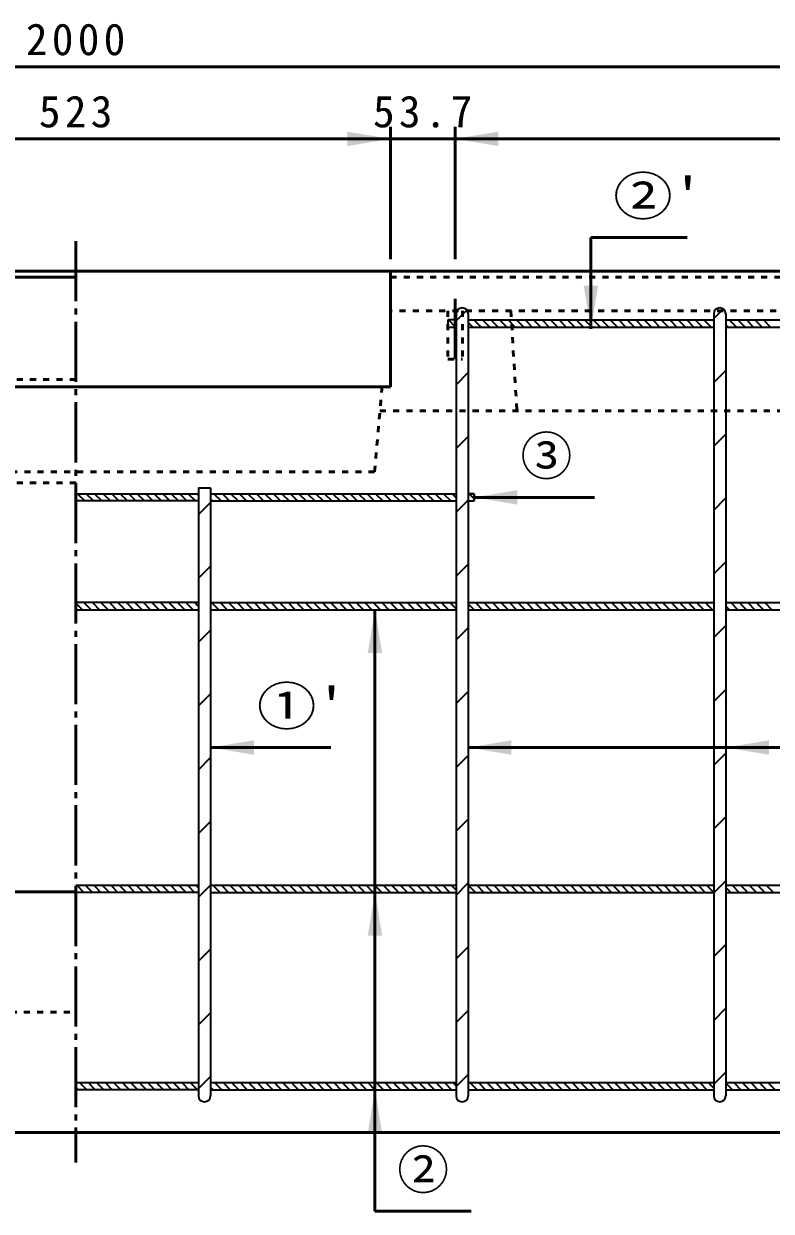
# Model space of a CAD drawing. Units: millimetres, scale not verified. Extents: x 100 to 4105, y 100 to 2870.
# Drawn here: x 2893 to 3514, y 823 to 1810 of the extents above; entities that cross this region are included whole.
import ezdxf
from ezdxf.enums import TextEntityAlignment as Align

# ---------------------------------------------------------------- set-up
doc = ezdxf.new("R2010")
doc.units = ezdxf.units.MM
doc.header["$LTSCALE"] = 5
doc.linetypes.add('USER1', pattern=[2.2, 1, -1.2])
doc.linetypes.add('USER2', pattern=[13.4, 10, -1.2, 1, -1.2])
doc.layers.add('V-nasSTD', color=7, linetype='Continuous', lineweight=50)
doc.styles.add('ＭＳ ゴシック', font='')
doc.styles.get('ＭＳ ゴシック').set_extended_font_data('MS Gothic')

msp = doc.modelspace()

# ---------------------------------------------------------------- hatches: boundary and pattern name
at = {"layer": 'V-nasSTD'}
for points in [[(3161.5, 1708.655), (3197.5, 1714.655), (3161.5, 1720.655)], [(3287.2, 1720.655), (3251.2, 1714.655), (3287.2, 1708.655)], [(3370, 1592.655), (3364, 1556.655), (3358, 1592.655)], [(3303, 1422.655), (3267, 1416.655), (3303, 1410.655)], [(3190.599, 1287.155), (3184.599, 1323.155), (3178.599, 1287.155)], [(3084, 1214.655), (3048, 1208.655), (3084, 1202.655)], [(3298, 1214.655), (3262, 1208.655), (3298, 1202.655)], [(3512, 1214.655), (3476, 1208.655), (3512, 1202.655)], [(3190.599, 1052.155), (3184.599, 1088.155), (3178.599, 1052.155)], [(3190.599, 888.155), (3184.599, 924.155), (3178.599, 888.155)]]:
    msp.add_hatch(color=256, dxfattribs=at).paths.add_polyline_path(points)

# ---------------------------------------------------------------- linework, layer by layer
for p, q in [((1936, 1774.655), (3936, 1774.655)), ((3197.5, 1614.655), (3197.5, 1724.655)), ((3251.2, 1614.655), (3251.2, 1724.655)), ((2674.5, 1714.655), (3197.5, 1714.655)), ((3197.5, 1714.655), (3251.2, 1714.655)), ((3251.2, 1714.655), (3882.3, 1714.655)), ((3364, 1632.655), (3364, 1556.655)), ((3364, 1632.655), (3444, 1632.655)), ((1936, 1604.655), (3936, 1604.655)), ((3197.5, 1604.655), (2674.5, 1604.655)), ((2674.5, 1599.655), (2936, 1599.655)), ((3197.5, 1604.655), (3197.5, 1508.655)), ((3197.5, 1508.655), (2674.5, 1508.655)), ((3267, 1416.655), (3367, 1416.655)), ((3184.599, 823.155), (3184.599, 1323.155)), ((3048, 1208.655), (3148, 1208.655)), ((4037, 1208.655), (3262, 1208.655)), ((2056, 1088.655), (2936, 1088.655)), ((1936, 888.655), (3936, 888.655)), ((3184.599, 823.155), (3264.599, 823.155))]:
    msp.add_line(p, q, dxfattribs=at)
at = {"layer": 'V-nasSTD', "linetype": 'USER2'}
for p, q in [((2936, 1629.655), (2936, 863.655)), ((3251.2, 1581.655), (3251.2, 1531.655))]:
    msp.add_line(p, q, dxfattribs=at)
at = {"layer": 'V-nasSTD', "linetype": 'USER1'}
for p, q in [((3197.5, 1599.655), (3936, 1599.655)), ((3936, 1571.655), (3197.5, 1571.655)), ((3245.2, 1571.655), (3245.2, 1531.655)), ((3257.2, 1571.655), (3257.2, 1531.655)), ((3297.5, 1571.655), (3302.5, 1488.655)), ((3245.2, 1531.655), (3257.2, 1531.655)), ((2936, 1514.655), (2680.5, 1514.655)), ((3190.5, 1508.655), (3184.313, 1437.935)), ((3188.75, 1488.655), (3936, 1488.655)), ((3184.313, 1437.935), (2687.687, 1437.935)), ((2936, 1428.655), (1936, 1428.655)), ((1936, 988.655), (2936, 988.655))]:
    msp.add_line(p, q, dxfattribs=at)
at = {"layer": 'V-nasSTD', "lineweight": 35}
for p, q in [((3252, 1563.346), (3260.917, 1572.263)), ((3466, 1565.214), (3473.966, 1573.18)), ((3252, 1564.155), (3245, 1564.155)), ((3245, 1564.155), (3245, 1558.155)), ((3245.632, 1564.155), (3251.632, 1558.155)), ((3252, 1569.155), (3252, 919.155)), ((3262, 1569.155), (3262, 919.155)), ((3262, 1564.155), (3466, 1564.155)), ((3262, 1564.155), (3298.404, 1564.155)), ((3262, 1561.929), (3265.774, 1558.155)), ((3266.845, 1564.155), (3272.845, 1558.155)), ((3273.917, 1564.155), (3279.917, 1558.155)), ((3280.988, 1564.155), (3286.988, 1558.155)), ((3288.059, 1564.155), (3294.059, 1558.155)), ((3295.13, 1564.155), (3301.13, 1558.155)), ((3302.201, 1564.155), (3308.201, 1558.155)), ((3309.272, 1564.155), (3315.272, 1558.155)), ((3316.343, 1564.155), (3322.343, 1558.155)), ((3323.414, 1564.155), (3329.414, 1558.155)), ((3330.485, 1564.155), (3336.485, 1558.155)), ((3337.556, 1564.155), (3343.556, 1558.155)), ((3344.627, 1564.155), (3350.627, 1558.155)), ((3351.698, 1564.155), (3357.698, 1558.155)), ((3358.769, 1564.155), (3364.769, 1558.155)), ((3365.84, 1564.155), (3371.84, 1558.155)), ((3372.912, 1564.155), (3378.912, 1558.155)), ((3379.983, 1564.155), (3385.983, 1558.155)), ((3387.054, 1564.155), (3393.054, 1558.155)), ((3394.125, 1564.155), (3400.125, 1558.155)), ((3401.196, 1564.155), (3407.196, 1558.155)), ((3408.267, 1564.155), (3414.267, 1558.155)), ((3415.338, 1564.155), (3421.338, 1558.155)), ((3422.409, 1564.155), (3428.409, 1558.155)), ((3429.48, 1564.155), (3435.48, 1558.155)), ((3436.551, 1564.155), (3442.551, 1558.155)), ((3443.622, 1564.155), (3449.622, 1558.155)), ((3450.693, 1564.155), (3456.693, 1558.155)), ((3457.764, 1564.155), (3463.764, 1558.155)), ((3464.835, 1564.155), (3466, 1562.99)), ((3466, 1569.155), (3466, 919.155)), ((3476, 1569.155), (3476, 919.155)), ((3476, 1564.155), (3680, 1564.155)), ((3476, 1560.061), (3477.906, 1558.155)), ((3478.978, 1564.155), (3484.978, 1558.155)), ((3486.049, 1564.155), (3492.049, 1558.155)), ((3493.12, 1564.155), (3499.12, 1558.155)), ((3500.191, 1564.155), (3506.191, 1558.155)), ((3507.262, 1564.155), (3513.262, 1558.155)), ((3245, 1558.155), (3252, 1558.155)), ((3262, 1558.155), (3466, 1558.155)), ((3476, 1558.155), (3680, 1558.155)), ((3252, 1510.313), (3262, 1520.313)), ((3466, 1512.181), (3476, 1522.181)), ((3252, 1457.28), (3262, 1467.28)), ((3466, 1459.148), (3476, 1469.148)), ((3038, 1424.655), (3038, 919.155)), ((3038, 1424.655), (3048, 1424.655)), ((3048, 1424.655), (3048, 919.155)), ((2936, 1419.655), (3038, 1419.655)), ((3038, 1413.655), (2936, 1413.655)), ((2937.584, 1419.655), (2943.584, 1413.655)), ((2944.655, 1419.655), (2950.655, 1413.655)), ((2951.726, 1419.655), (2957.726, 1413.655)), ((2958.797, 1419.655), (2964.797, 1413.655)), ((2965.868, 1419.655), (2971.868, 1413.655)), ((2972.939, 1419.655), (2978.939, 1413.655)), ((2980.01, 1419.655), (2986.01, 1413.655)), ((2987.081, 1419.655), (2993.081, 1413.655)), ((2994.152, 1419.655), (3000.152, 1413.655)), ((3001.224, 1419.655), (3007.224, 1413.655)), ((3008.295, 1419.655), (3014.295, 1413.655)), ((3015.366, 1419.655), (3021.366, 1413.655)), ((3022.437, 1419.655), (3028.437, 1413.655)), ((3029.508, 1419.655), (3035.508, 1413.655)), ((3036.579, 1419.655), (3038, 1418.233)), ((3038, 1402.379), (3048, 1412.379)), ((3048, 1419.655), (3252, 1419.655)), ((3048, 1415.305), (3049.65, 1413.655)), ((3048, 1413.655), (3252, 1413.655)), ((3050.721, 1419.655), (3056.721, 1413.655)), ((3057.792, 1419.655), (3063.792, 1413.655)), ((3064.863, 1419.655), (3070.863, 1413.655)), ((3071.934, 1419.655), (3077.934, 1413.655)), ((3079.005, 1419.655), (3085.005, 1413.655)), ((3086.076, 1419.655), (3092.076, 1413.655)), ((3093.147, 1419.655), (3099.147, 1413.655)), ((3100.219, 1419.655), (3106.219, 1413.655)), ((3107.29, 1419.655), (3113.29, 1413.655)), ((3114.361, 1419.655), (3120.361, 1413.655)), ((3121.432, 1419.655), (3127.432, 1413.655)), ((3128.503, 1419.655), (3134.503, 1413.655)), ((3135.574, 1419.655), (3141.574, 1413.655)), ((3142.645, 1419.655), (3148.645, 1413.655)), ((3149.716, 1419.655), (3155.716, 1413.655)), ((3156.787, 1419.655), (3162.787, 1413.655)), ((3163.858, 1419.655), (3169.858, 1413.655)), ((3170.929, 1419.655), (3176.929, 1413.655)), ((3178, 1419.655), (3184, 1413.655)), ((3185.071, 1419.655), (3191.071, 1413.655)), ((3192.142, 1419.655), (3198.142, 1413.655)), ((3199.213, 1419.655), (3205.213, 1413.655)), ((3206.285, 1419.655), (3212.285, 1413.655)), ((3213.356, 1419.655), (3219.356, 1413.655)), ((3220.427, 1419.655), (3226.427, 1413.655)), ((3227.498, 1419.655), (3233.498, 1413.655)), ((3234.569, 1419.655), (3240.569, 1413.655)), ((3241.64, 1419.655), (3247.64, 1413.655)), ((3248.711, 1419.655), (3252, 1416.366)), ((3252, 1404.247), (3262, 1414.247)), ((3262, 1419.655), (3267, 1419.655)), ((3267, 1419.655), (3262, 1419.655)), ((3262, 1413.655), (3267, 1413.655)), ((3262, 1413.655), (3267, 1413.655)), ((3262.853, 1419.655), (3267, 1415.508)), ((3267, 1419.655), (3267, 1413.655)), ((3267, 1416.655), (3267, 1419.655)), ((3267, 1413.655), (3267, 1416.655)), ((3466, 1406.115), (3476, 1416.115)), ((2936, 1406.667), (2936.513, 1406.155)), ((3466, 1353.082), (3476, 1363.082)), ((3038, 1349.346), (3048, 1359.346)), ((3252, 1351.214), (3262, 1361.214)), ((3038, 1329.155), (2936, 1329.155)), ((2936, 1328.812), (2941.658, 1323.155)), ((2936, 1323.155), (3038, 1323.155)), ((2942.729, 1329.155), (2948.729, 1323.155)), ((2949.8, 1329.155), (2955.8, 1323.155)), ((2956.871, 1329.155), (2962.871, 1323.155)), ((2963.942, 1329.155), (2969.942, 1323.155)), ((2971.013, 1329.155), (2977.013, 1323.155)), ((2978.084, 1329.155), (2984.084, 1323.155)), ((2985.155, 1329.155), (2991.155, 1323.155)), ((2992.226, 1329.155), (2998.226, 1323.155)), ((2999.297, 1329.155), (3005.297, 1323.155)), ((3006.368, 1329.155), (3012.368, 1323.155)), ((3013.439, 1329.155), (3019.439, 1323.155)), ((3020.51, 1329.155), (3026.51, 1323.155)), ((3027.581, 1329.155), (3033.581, 1323.155)), ((3034.652, 1329.155), (3038, 1325.807)), ((3048, 1329.155), (3252, 1329.155)), ((3048, 1323.155), (3252, 1323.155)), ((3048.795, 1329.155), (3054.795, 1323.155)), ((3055.866, 1329.155), (3061.866, 1323.155)), ((3062.937, 1329.155), (3068.937, 1323.155)), ((3070.008, 1329.155), (3076.008, 1323.155)), ((3077.079, 1329.155), (3083.079, 1323.155)), ((3084.15, 1329.155), (3090.15, 1323.155)), ((3091.221, 1329.155), (3097.221, 1323.155)), ((3098.292, 1329.155), (3104.292, 1323.155)), ((3105.363, 1329.155), (3111.363, 1323.155)), ((3112.434, 1329.155), (3118.434, 1323.155)), ((3119.505, 1329.155), (3125.505, 1323.155)), ((3126.576, 1329.155), (3132.576, 1323.155)), ((3133.647, 1329.155), (3139.647, 1323.155)), ((3140.718, 1329.155), (3146.718, 1323.155)), ((3147.79, 1329.155), (3153.79, 1323.155)), ((3154.861, 1329.155), (3160.861, 1323.155)), ((3161.932, 1329.155), (3167.932, 1323.155)), ((3169.003, 1329.155), (3175.003, 1323.155)), ((3176.074, 1329.155), (3182.074, 1323.155)), ((3183.145, 1329.155), (3189.145, 1323.155)), ((3190.216, 1329.155), (3196.216, 1323.155)), ((3197.287, 1329.155), (3203.287, 1323.155)), ((3204.358, 1329.155), (3210.358, 1323.155)), ((3211.429, 1329.155), (3217.429, 1323.155)), ((3218.5, 1329.155), (3224.5, 1323.155)), ((3225.571, 1329.155), (3231.571, 1323.155)), ((3232.642, 1329.155), (3238.642, 1323.155)), ((3239.713, 1329.155), (3245.713, 1323.155)), ((3246.785, 1329.155), (3252, 1323.939)), ((3262, 1329.155), (3466, 1329.155)), ((3262, 1328.081), (3266.927, 1323.155)), ((3262, 1323.155), (3466, 1323.155)), ((3267.998, 1329.155), (3273.998, 1323.155)), ((3275.069, 1329.155), (3281.069, 1323.155)), ((3282.14, 1329.155), (3288.14, 1323.155)), ((3289.211, 1329.155), (3295.211, 1323.155)), ((3296.282, 1329.155), (3302.282, 1323.155)), ((3303.353, 1329.155), (3309.353, 1323.155)), ((3310.424, 1329.155), (3316.424, 1323.155)), ((3317.495, 1329.155), (3323.495, 1323.155)), ((3324.566, 1329.155), (3330.566, 1323.155)), ((3331.637, 1329.155), (3337.637, 1323.155)), ((3338.708, 1329.155), (3344.708, 1323.155)), ((3345.779, 1329.155), (3351.779, 1323.155)), ((3352.851, 1329.155), (3358.851, 1323.155)), ((3359.922, 1329.155), (3365.922, 1323.155)), ((3366.993, 1329.155), (3372.993, 1323.155)), ((3374.064, 1329.155), (3380.064, 1323.155)), ((3381.135, 1329.155), (3387.135, 1323.155)), ((3388.206, 1329.155), (3394.206, 1323.155)), ((3395.277, 1329.155), (3401.277, 1323.155)), ((3402.348, 1329.155), (3408.348, 1323.155)), ((3409.419, 1329.155), (3415.419, 1323.155)), ((3416.49, 1329.155), (3422.49, 1323.155)), ((3423.561, 1329.155), (3429.561, 1323.155)), ((3430.632, 1329.155), (3436.632, 1323.155)), ((3437.703, 1329.155), (3443.703, 1323.155)), ((3444.774, 1329.155), (3450.774, 1323.155)), ((3451.845, 1329.155), (3457.845, 1323.155)), ((3458.917, 1329.155), (3464.917, 1323.155)), ((3476, 1329.155), (3680, 1329.155)), ((3476, 1326.213), (3479.059, 1323.155)), ((3476, 1323.155), (3680, 1323.155)), ((3480.13, 1329.155), (3486.13, 1323.155)), ((3487.201, 1329.155), (3493.201, 1323.155)), ((3494.272, 1329.155), (3500.272, 1323.155)), ((3501.343, 1329.155), (3507.343, 1323.155)), ((3508.414, 1329.155), (3514.414, 1323.155)), ((3038, 1296.313), (3048, 1306.313)), ((3252, 1298.181), (3262, 1308.181)), ((3466, 1300.049), (3476, 1310.049)), ((3252, 1245.148), (3262, 1255.148)), ((3466, 1247.016), (3476, 1257.016)), ((3038, 1243.28), (3048, 1253.28)), ((3038, 1190.247), (3048, 1200.247)), ((3252, 1192.115), (3262, 1202.115)), ((3466, 1193.983), (3476, 1203.983)), ((3038, 1137.214), (3048, 1147.214)), ((3252, 1139.082), (3262, 1149.082)), ((3466, 1140.95), (3476, 1150.95)), ((3252, 1086.049), (3262, 1096.049)), ((3466, 1087.917), (3476, 1097.917)), ((2936, 1094.155), (3038, 1094.155)), ((3038, 1088.155), (2936, 1088.155)), ((2936.81, 1094.155), (2942.81, 1088.155)), ((2943.881, 1094.155), (2949.881, 1088.155)), ((2950.952, 1094.155), (2956.952, 1088.155)), ((2958.023, 1094.155), (2964.023, 1088.155)), ((2965.094, 1094.155), (2971.094, 1088.155)), ((2972.165, 1094.155), (2978.165, 1088.155)), ((2979.236, 1094.155), (2985.236, 1088.155)), ((2986.307, 1094.155), (2992.307, 1088.155)), ((2993.378, 1094.155), (2999.378, 1088.155)), ((3000.449, 1094.155), (3006.449, 1088.155)), ((3007.52, 1094.155), (3013.52, 1088.155)), ((3014.592, 1094.155), (3020.592, 1088.155)), ((3021.663, 1094.155), (3027.663, 1088.155)), ((3028.734, 1094.155), (3034.734, 1088.155)), ((3035.805, 1094.155), (3038, 1091.959)), ((3038, 1084.181), (3048, 1094.181)), ((3048, 1094.155), (3252, 1094.155)), ((3048, 1089.03), (3048.876, 1088.155)), ((3048, 1088.155), (3252, 1088.155)), ((3049.947, 1094.155), (3055.947, 1088.155)), ((3057.018, 1094.155), (3063.018, 1088.155)), ((3064.089, 1094.155), (3070.089, 1088.155)), ((3071.16, 1094.155), (3077.16, 1088.155)), ((3078.231, 1094.155), (3084.231, 1088.155)), ((3085.302, 1094.155), (3091.302, 1088.155)), ((3092.373, 1094.155), (3098.373, 1088.155)), ((3099.444, 1094.155), (3105.444, 1088.155)), ((3106.515, 1094.155), (3112.515, 1088.155)), ((3113.586, 1094.155), (3119.586, 1088.155)), ((3120.658, 1094.155), (3126.658, 1088.155)), ((3127.729, 1094.155), (3133.729, 1088.155)), ((3134.8, 1094.155), (3140.8, 1088.155)), ((3141.871, 1094.155), (3147.871, 1088.155)), ((3148.942, 1094.155), (3154.942, 1088.155)), ((3156.013, 1094.155), (3162.013, 1088.155)), ((3163.084, 1094.155), (3169.084, 1088.155)), ((3170.155, 1094.155), (3176.155, 1088.155)), ((3177.226, 1094.155), (3183.226, 1088.155)), ((3184.297, 1094.155), (3190.297, 1088.155)), ((3191.368, 1094.155), (3197.368, 1088.155)), ((3198.439, 1094.155), (3204.439, 1088.155)), ((3205.51, 1094.155), (3211.51, 1088.155)), ((3212.581, 1094.155), (3218.581, 1088.155)), ((3219.652, 1094.155), (3225.652, 1088.155)), ((3226.724, 1094.155), (3232.724, 1088.155)), ((3233.795, 1094.155), (3239.795, 1088.155)), ((3240.866, 1094.155), (3246.866, 1088.155)), ((3247.937, 1094.155), (3252, 1090.091)), ((3262, 1094.155), (3466, 1094.155)), ((3262, 1088.155), (3466, 1088.155)), ((3262.079, 1094.155), (3268.079, 1088.155)), ((3269.15, 1094.155), (3275.15, 1088.155)), ((3276.221, 1094.155), (3282.221, 1088.155)), ((3283.292, 1094.155), (3289.292, 1088.155)), ((3290.363, 1094.155), (3296.363, 1088.155)), ((3297.434, 1094.155), (3303.434, 1088.155)), ((3304.505, 1094.155), (3310.505, 1088.155)), ((3311.576, 1094.155), (3317.576, 1088.155)), ((3318.647, 1094.155), (3324.647, 1088.155)), ((3325.718, 1094.155), (3331.718, 1088.155)), ((3332.79, 1094.155), (3338.79, 1088.155)), ((3339.861, 1094.155), (3345.861, 1088.155)), ((3346.932, 1094.155), (3352.932, 1088.155)), ((3354.003, 1094.155), (3360.003, 1088.155)), ((3361.074, 1094.155), (3367.074, 1088.155)), ((3368.145, 1094.155), (3374.145, 1088.155)), ((3375.216, 1094.155), (3381.216, 1088.155)), ((3382.287, 1094.155), (3388.287, 1088.155)), ((3389.358, 1094.155), (3395.358, 1088.155)), ((3396.429, 1094.155), (3402.429, 1088.155)), ((3403.5, 1094.155), (3409.5, 1088.155)), ((3410.571, 1094.155), (3416.571, 1088.155)), ((3417.642, 1094.155), (3423.642, 1088.155)), ((3424.713, 1094.155), (3430.713, 1088.155)), ((3431.785, 1094.155), (3437.785, 1088.155)), ((3438.856, 1094.155), (3444.856, 1088.155)), ((3445.927, 1094.155), (3451.927, 1088.155)), ((3452.998, 1094.155), (3458.998, 1088.155)), ((3460.069, 1094.155), (3466, 1088.223)), ((3476, 1094.155), (3680, 1094.155)), ((3476, 1092.366), (3480.211, 1088.155)), ((3476, 1088.155), (3680, 1088.155)), ((3481.282, 1094.155), (3487.282, 1088.155)), ((3488.353, 1094.155), (3494.353, 1088.155)), ((3495.424, 1094.155), (3501.424, 1088.155)), ((3502.495, 1094.155), (3508.495, 1088.155)), ((3509.566, 1094.155), (3515.566, 1088.155)), ((3038, 1031.148), (3048, 1041.148)), ((3252, 1033.016), (3262, 1043.016)), ((3466, 1034.884), (3476, 1044.884)), ((3038, 978.115), (3048, 988.115)), ((3252, 979.983), (3262, 989.983)), ((3466, 981.851), (3476, 991.851)), ((3466, 928.818), (3476, 938.818)), ((2936, 930.155), (3038, 930.155)), ((2939.18, 930.155), (2945.18, 924.155)), ((2946.251, 930.155), (2952.251, 924.155)), ((2953.322, 930.155), (2959.322, 924.155)), ((2960.393, 930.155), (2966.393, 924.155)), ((2967.465, 930.155), (2973.465, 924.155)), ((2974.536, 930.155), (2980.536, 924.155)), ((2981.607, 930.155), (2987.607, 924.155)), ((2988.678, 930.155), (2994.678, 924.155)), ((2995.749, 930.155), (3001.749, 924.155)), ((3002.82, 930.155), (3008.82, 924.155)), ((3009.891, 930.155), (3015.891, 924.155)), ((3016.962, 930.155), (3022.962, 924.155)), ((3024.033, 930.155), (3030.033, 924.155)), ((3031.104, 930.155), (3037.104, 924.155)), ((3037.17, 930.155), (3038, 929.325)), ((3038, 929.325), (3037.17, 930.155)), ((3038, 925.082), (3048, 935.082)), ((3048, 930.155), (3252, 930.155)), ((3051.312, 930.155), (3057.312, 924.155)), ((3058.383, 930.155), (3064.383, 924.155)), ((3065.454, 930.155), (3071.454, 924.155)), ((3072.525, 930.155), (3078.525, 924.155)), ((3079.597, 930.155), (3085.597, 924.155)), ((3086.668, 930.155), (3092.668, 924.155)), ((3093.739, 930.155), (3099.739, 924.155)), ((3100.81, 930.155), (3106.81, 924.155)), ((3107.881, 930.155), (3113.881, 924.155)), ((3114.952, 930.155), (3120.952, 924.155)), ((3122.023, 930.155), (3128.023, 924.155)), ((3129.094, 930.155), (3135.094, 924.155)), ((3136.165, 930.155), (3142.165, 924.155)), ((3143.236, 930.155), (3149.236, 924.155)), ((3150.307, 930.155), (3156.307, 924.155)), ((3157.378, 930.155), (3163.378, 924.155)), ((3164.449, 930.155), (3170.449, 924.155)), ((3171.52, 930.155), (3177.52, 924.155)), ((3178.592, 930.155), (3184.592, 924.155)), ((3185.663, 930.155), (3191.663, 924.155)), ((3192.734, 930.155), (3198.734, 924.155)), ((3199.805, 930.155), (3205.805, 924.155)), ((3206.876, 930.155), (3212.876, 924.155)), ((3213.947, 930.155), (3219.947, 924.155)), ((3221.018, 930.155), (3227.018, 924.155)), ((3228.089, 930.155), (3234.089, 924.155)), ((3235.16, 930.155), (3241.16, 924.155)), ((3242.231, 930.155), (3248.231, 924.155)), ((3249.302, 930.155), (3252, 927.457)), ((3252, 926.95), (3262, 936.95)), ((3262, 930.155), (3466, 930.155)), ((3263.444, 930.155), (3269.444, 924.155)), ((3270.515, 930.155), (3276.515, 924.155)), ((3277.586, 930.155), (3283.586, 924.155)), ((3284.658, 930.155), (3290.658, 924.155)), ((3291.729, 930.155), (3297.729, 924.155)), ((3298.8, 930.155), (3304.8, 924.155)), ((3305.871, 930.155), (3311.871, 924.155)), ((3312.942, 930.155), (3318.942, 924.155)), ((3320.013, 930.155), (3326.013, 924.155)), ((3327.084, 930.155), (3333.084, 924.155)), ((3334.155, 930.155), (3340.155, 924.155)), ((3341.226, 930.155), (3347.226, 924.155)), ((3348.297, 930.155), (3354.297, 924.155)), ((3355.368, 930.155), (3361.368, 924.155)), ((3362.439, 930.155), (3368.439, 924.155)), ((3369.51, 930.155), (3375.51, 924.155)), ((3376.581, 930.155), (3382.581, 924.155)), ((3383.652, 930.155), (3389.652, 924.155)), ((3390.724, 930.155), (3396.724, 924.155)), ((3397.795, 930.155), (3403.795, 924.155)), ((3404.866, 930.155), (3410.866, 924.155)), ((3411.937, 930.155), (3417.937, 924.155)), ((3419.008, 930.155), (3425.008, 924.155)), ((3426.079, 930.155), (3432.079, 924.155)), ((3433.15, 930.155), (3439.15, 924.155)), ((3440.221, 930.155), (3446.221, 924.155)), ((3447.292, 930.155), (3453.292, 924.155)), ((3454.363, 930.155), (3460.363, 924.155)), ((3461.434, 930.155), (3466, 925.589)), ((3476, 930.155), (3680, 930.155)), ((3476, 929.731), (3481.576, 924.155)), ((3482.647, 930.155), (3488.647, 924.155)), ((3489.718, 930.155), (3495.718, 924.155)), ((3496.79, 930.155), (3502.79, 924.155)), ((3503.861, 930.155), (3509.861, 924.155)), ((3510.932, 930.155), (3516.932, 924.155)), ((2936, 926.264), (2938.109, 924.155)), ((3038, 924.155), (2936, 924.155)), ((3048, 926.396), (3050.241, 924.155)), ((3048, 924.155), (3252, 924.155)), ((3262, 924.528), (3262.373, 924.155)), ((3262, 924.155), (3466, 924.155)), ((3476, 924.155), (3680, 924.155))]:
    msp.add_line(p, q, dxfattribs=at)
for centre, start, end in [((3257, 1569.155), 0, 180), ((3471, 1569.155), 0, 180), ((3043, 919.155), 180, 0), ((3257, 919.155), 180, 0), ((3471, 919.155), 180, 0)]:
    msp.add_arc(centre, 5, start, end, dxfattribs=at)

# ---------------------------------------------------------------- texts
at = {"layer": 'V-nasSTD', "style": 'ＭＳ ゴシック', "width": 1.15}
for s, p in [("②'", (3382.4, 1682.855)), ("①'", (3086.4, 1258.855))]:
    msp.add_text(s, height=31.67, dxfattribs=at).set_placement(p, align=Align.TOP_LEFT)
at = {"layer": 'V-nasSTD', "style": 'ＭＳ ゴシック'}
for s, p in [('③', (3305.4, 1466.855)), ('②', (3202.999, 873.355))]:
    msp.add_text(s, height=31.67, dxfattribs=at).set_placement(p, align=Align.TOP_LEFT)
at = {"layer": 'V-nasSTD', "char_height": 26.39, "attachment_point": 1, "style": 'ＭＳ ゴシック'}
for s, insert in [('\\T1.2;2000', (2894.6, 1810.655)), ('\\T1.2;523', (2905.4, 1750.655)), ('\\T1.2;53.7', (3182.95, 1750.655))]:
    msp.add_mtext(s, dxfattribs=dict(at, insert=insert))

doc.saveas('drawing.dxf')
